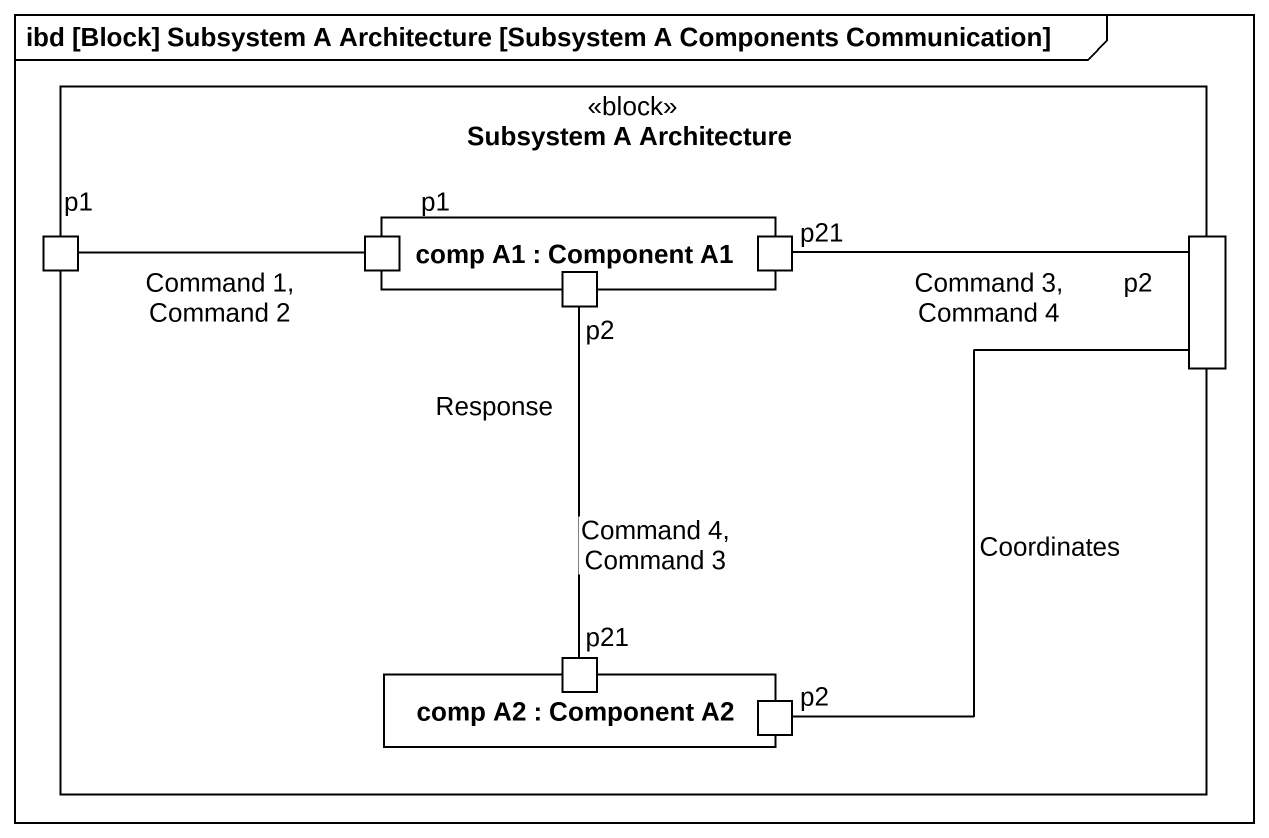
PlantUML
@startuml
mainframe ibd [Block] Subsystem A Architecture [Subsystem A Components Communication]
rectangle "Subsystem A Architecture" as Subsystem_A_Architecture <<block>> {
  rectangle "comp A1 : Component A1" as comp_A1 {
    port "p1" as p1_2
    port p2
    port p21
  }
  port p1
  port "p2" as p2_2
  rectangle "comp A2 : Component A2" as comp_A2 {
    port "p21" as p21_2
    port "p2" as p2_3
  }
}
p1 -right- p1_2 : Command 1, Command 2
p2 -- p21_2 : Response\nCommand 4, Command 3
p2_2 -left- p21 : Command 3, Command 4
p2_2 -- p2_3 : Coordinates
@enduml
